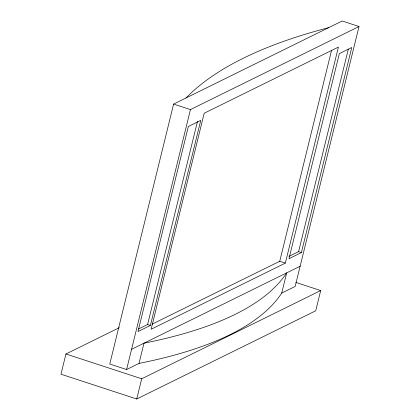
<?xml version="1.0" encoding="UTF-8"?>
<svg xmlns="http://www.w3.org/2000/svg" width="420" height="420" viewBox="0 0 420 420"><rect width="100%" height="100%" fill="white"/><g stroke="black" fill="none" stroke-linecap="round" stroke-linejoin="round"><path stroke-width="0.63" d="M119.348 327.663L65.945 353.987L60.979 374.204L136.731 399L315.73 310.779L320.696 290.561L295.858 282.434M173.612 104.081L109.767 364.024L126.599 369.537L139.015 363.416A1054.799 265.881 13.8 0 0 281.72 293.081L295.171 286.456L359.021 26.513L342.19 21L173.612 104.081L190.449 109.594L359.021 26.513M126.599 369.537L190.449 109.594M138.563 328.981L147.593 324.534L197.495 121.375M139.015 363.416L143.981 343.198A1054.799 265.881 13.8 0 0 286.687 272.864L281.72 293.081M150.397 325.453L200.765 120.383L188.349 126.504L137.981 331.569L150.397 325.453L147.593 324.534M136.731 399L141.697 378.782L320.696 290.561M151.972 324.24L279.741 261.272L331.553 50.342M285.353 263.104L338.415 47.082L204.199 113.232L151.137 329.254L285.353 263.104L279.741 261.272M288.992 256.384L298.589 251.654L348.332 49.135M301.392 252.572L351.76 47.507L339.344 53.629L288.976 258.694L301.392 252.572L298.589 251.654M131.565 349.319L300.137 266.238M65.945 353.987L141.697 378.782M186.029 97.965A1469.338 370.377 13.8 0 1 328.739 27.631"/></g></svg>
